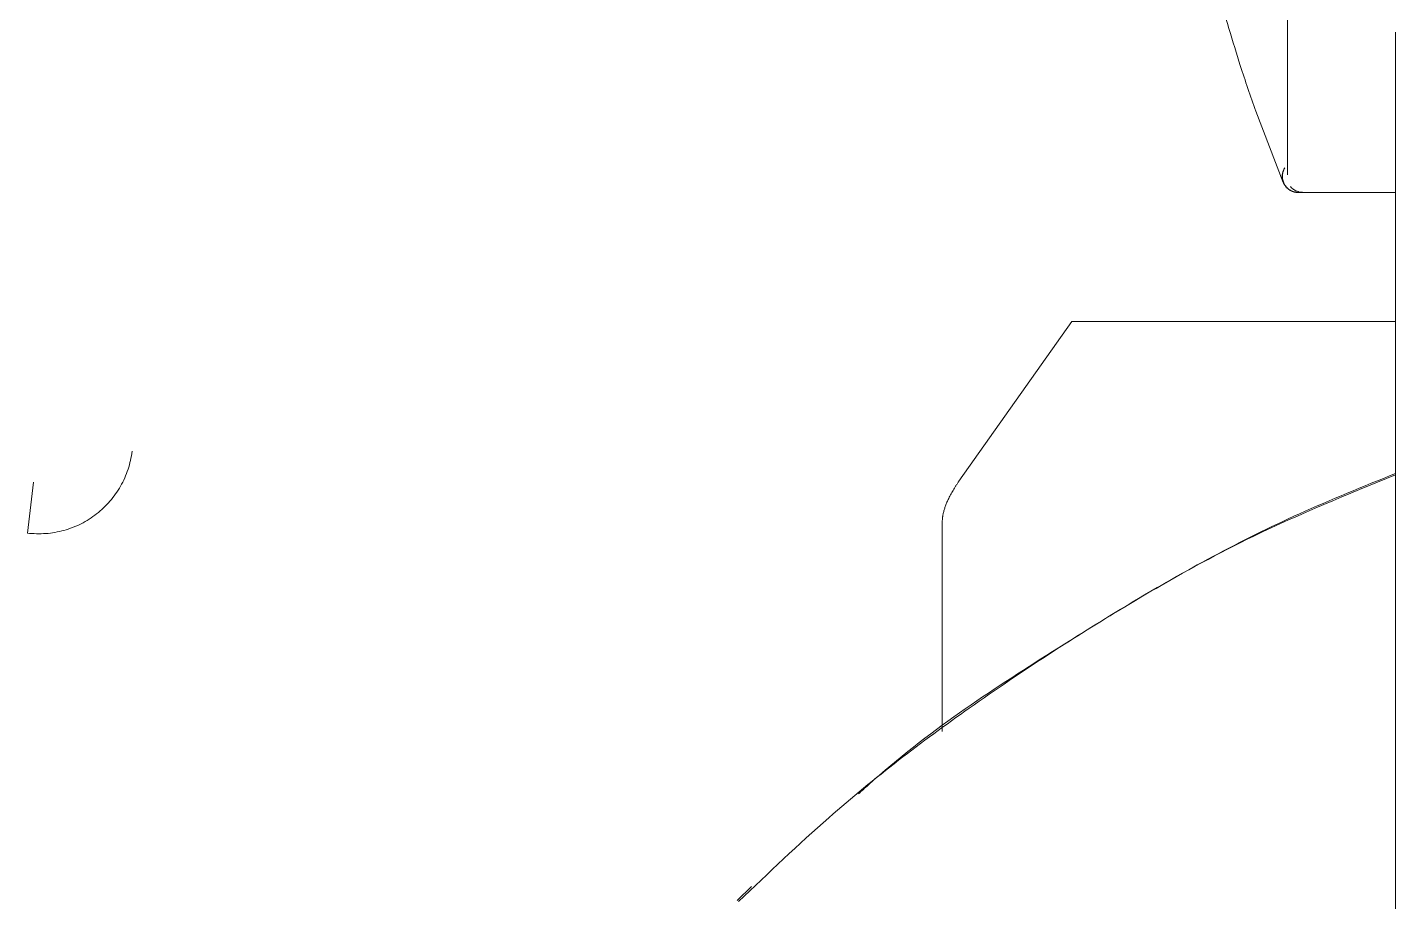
# Model space of a CAD drawing. Header units: millimetres. Extents: x -159872 to 386485, y -250577 to 158966.
# Drawn here: x 158790.13 to 158815.43, y 15184.94 to 15201.1 of the extents above; entities that cross this region are included whole.
import ezdxf

# ---------------------------------------------------------------- set-up
doc = ezdxf.new("R2010")
doc.units = ezdxf.units.MM
doc.layers.add('LDS-equipment-kitchen equipment', color=3, linetype='Continuous', lineweight=13)

# ---------------------------------------------------------------- blocks, each defined once
blk = doc.blocks.new('Group-350')
at = {"layer": 'LDS-equipment-kitchen equipment'}
for points in [[(98139.912, 51655.893, 0), (98139.912, 51660.564, 0)], [(98141.912, 51658.529, 0), (98141.912, 51081.89, 0)], [(98139.835, 51655.751, 0), (98139.33, 51657.066, 0)], [(98140.083, 51655.566, 0), (98140.078, 51655.566, 0), (98140.073, 51655.567, 0), (98140.068, 51655.568, 0), (98140.063, 51655.569, 0), (98140.058, 51655.569, 0), (98140.053, 51655.57, 0), (98140.048, 51655.571, 0), (98140.043, 51655.573, 0), (98140.038, 51655.574, 0), (98140.033, 51655.575, 0), (98140.028, 51655.577, 0), (98140.023, 51655.578, 0), (98140.019, 51655.58, 0), (98140.014, 51655.581, 0), (98140.009, 51655.583, 0), (98140.004, 51655.585, 0), (98140, 51655.587, 0), (98139.995, 51655.589, 0), (98139.99, 51655.591, 0), (98139.986, 51655.593, 0), (98139.981, 51655.595, 0), (98139.976, 51655.597, 0), (98139.972, 51655.599, 0), (98139.968, 51655.602, 0), (98139.963, 51655.604, 0), (98139.959, 51655.607, 0), (98139.954, 51655.61, 0), (98139.95, 51655.612, 0), (98139.946, 51655.615, 0), (98139.942, 51655.618, 0), (98139.938, 51655.621, 0), (98139.933, 51655.624, 0), (98139.929, 51655.627, 0), (98139.925, 51655.63, 0), (98139.922, 51655.633, 0), (98139.918, 51655.637, 0), (98139.914, 51655.64, 0), (98139.91, 51655.643, 0), (98139.906, 51655.647, 0), (98139.903, 51655.65, 0), (98139.899, 51655.654, 0), (98139.896, 51655.658, 0), (98139.892, 51655.661, 0), (98139.889, 51655.665, 0), (98139.885, 51655.669, 0), (98139.882, 51655.673, 0), (98139.879, 51655.677, 0), (98139.876, 51655.681, 0), (98139.873, 51655.685, 0), (98139.87, 51655.689, 0), (98139.867, 51655.693, 0), (98139.864, 51655.697, 0), (98139.861, 51655.701, 0), (98139.858, 51655.706, 0), (98139.856, 51655.71, 0), (98139.853, 51655.714, 0), (98139.851, 51655.719, 0), (98139.848, 51655.723, 0), (98139.846, 51655.728, 0), (98139.844, 51655.732, 0), (98139.841, 51655.737, 0), (98139.839, 51655.741, 0), (98139.837, 51655.746, 0), (98139.835, 51655.751, 0)], [(98140.116, 51655.585, 0), (98140.056, 51655.593, 0)], [(98140.113, 51655.564, 0), (98140.112, 51655.564, 0), (98140.112, 51655.564, 0), (98140.111, 51655.564, 0), (98140.111, 51655.564, 0), (98140.111, 51655.564, 0), (98140.11, 51655.564, 0), (98140.11, 51655.564, 0), (98140.109, 51655.564, 0), (98140.109, 51655.564, 0), (98140.108, 51655.564, 0), (98140.108, 51655.564, 0), (98140.107, 51655.564, 0), (98140.107, 51655.564, 0), (98140.106, 51655.564, 0), (98140.106, 51655.564, 0), (98140.105, 51655.564, 0), (98140.105, 51655.564, 0), (98140.104, 51655.564, 0), (98140.104, 51655.564, 0), (98140.104, 51655.564, 0), (98140.103, 51655.564, 0), (98140.103, 51655.564, 0), (98140.102, 51655.565, 0), (98140.102, 51655.565, 0), (98140.101, 51655.565, 0), (98140.101, 51655.565, 0), (98140.1, 51655.565, 0), (98140.1, 51655.565, 0), (98140.099, 51655.565, 0), (98140.099, 51655.565, 0), (98140.098, 51655.565, 0), (98140.098, 51655.565, 0), (98140.097, 51655.565, 0), (98140.097, 51655.565, 0), (98140.096, 51655.565, 0), (98140.096, 51655.565, 0), (98140.096, 51655.565, 0), (98140.095, 51655.565, 0), (98140.095, 51655.565, 0), (98140.094, 51655.565, 0), (98140.094, 51655.565, 0), (98140.093, 51655.565, 0), (98140.093, 51655.565, 0), (98140.092, 51655.565, 0), (98140.092, 51655.565, 0), (98140.091, 51655.565, 0), (98140.091, 51655.565, 0), (98140.09, 51655.565, 0), (98140.09, 51655.565, 0), (98140.089, 51655.565, 0), (98140.089, 51655.565, 0), (98140.089, 51655.565, 0), (98140.088, 51655.565, 0), (98140.088, 51655.565, 0), (98140.087, 51655.565, 0), (98140.087, 51655.565, 0), (98140.086, 51655.566, 0), (98140.086, 51655.566, 0), (98140.085, 51655.566, 0), (98140.085, 51655.566, 0), (98140.084, 51655.566, 0), (98140.084, 51655.566, 0), (98140.083, 51655.566, 0), (98140.083, 51655.566, 0)], [(98140.184, 51655.564, 0), (98141.912, 51655.564, 0)], [(98133.839, 51650.227, 0), (98135.925, 51653.177, 0)], [(98141.912, 51653.177, 0), (98135.925, 51653.177, 0)], [(98118.55, 51650.779, 0), (98118.544, 51650.737, 0), (98118.538, 51650.695, 0), (98118.53, 51650.653, 0), (98118.521, 51650.612, 0), (98118.511, 51650.57, 0), (98118.5, 51650.529, 0), (98118.488, 51650.488, 0), (98118.476, 51650.447, 0), (98118.462, 51650.407, 0), (98118.447, 51650.367, 0), (98118.431, 51650.327, 0), (98118.414, 51650.288, 0), (98118.397, 51650.249, 0), (98118.378, 51650.211, 0), (98118.358, 51650.173, 0), (98118.338, 51650.136, 0), (98118.316, 51650.099, 0), (98118.294, 51650.063, 0), (98118.271, 51650.027, 0), (98118.247, 51649.992, 0), (98118.222, 51649.957, 0), (98118.196, 51649.923, 0), (98118.169, 51649.89, 0), (98118.142, 51649.858, 0), (98118.114, 51649.826, 0), (98118.085, 51649.794, 0), (98118.055, 51649.764, 0), (98118.024, 51649.734, 0), (98117.993, 51649.705, 0), (98117.961, 51649.677, 0), (98117.929, 51649.649, 0), (98117.895, 51649.623, 0), (98117.862, 51649.597, 0), (98117.827, 51649.572, 0), (98117.792, 51649.548, 0), (98117.756, 51649.524, 0), (98117.72, 51649.502, 0), (98117.683, 51649.481, 0), (98117.646, 51649.46, 0), (98117.608, 51649.44, 0), (98117.57, 51649.422, 0), (98117.531, 51649.404, 0), (98117.492, 51649.387, 0), (98117.452, 51649.371, 0), (98117.412, 51649.356, 0), (98117.372, 51649.342, 0), (98117.331, 51649.33, 0), (98117.29, 51649.318, 0), (98117.249, 51649.307, 0), (98117.208, 51649.297, 0), (98117.166, 51649.288, 0), (98117.124, 51649.28, 0), (98117.082, 51649.273, 0), (98117.04, 51649.268, 0), (98116.997, 51649.263, 0), (98116.955, 51649.259, 0), (98116.912, 51649.257, 0), (98116.87, 51649.255, 0), (98116.827, 51649.255, 0), (98116.785, 51649.255, 0), (98116.742, 51649.257, 0), (98116.7, 51649.259, 0), (98116.657, 51649.263, 0), (98116.615, 51649.267, 0)], [(98116.73, 51650.21, 0), (98116.615, 51649.267, 0)], [(98133.531, 51649.484, 0), (98133.531, 51645.642, 0)], [(98133.531, 51645.602, 0), (98133.531, 51649.484, 0)], [(98130, 51642.733, 0), (98129.738, 51642.475, 0)], [(98130, 51642.733, 0), (98129.738, 51642.475, 0)]]:
    blk.add_polyline3d(points, dxfattribs=at)
for points, knots in [([(98139.04, 51657.909), (98138.903, 51658.354), (98138.626, 51659.256), (98138.148, 51660.906), (98137.982, 51662.066), (98137.962, 51662.202)], [0, 0, 0, 0, 0.462543, 0.936803, 1, 1, 1, 1]), ([(98139.33, 51657.066), (98139.28, 51657.206), (98139.18, 51657.487), (98139.086, 51657.768), (98139.04, 51657.909)], [0, 0, 0, 0, 0.499999, 1, 1, 1, 1]), ([(98139.863, 51656.022), (98139.85, 51655.996), (98139.825, 51655.946), (98139.815, 51655.861), (98139.827, 51655.778), (98139.862, 51655.701), (98139.914, 51655.637), (98139.979, 51655.594), (98140.045, 51655.57), (98140.087, 51655.566), (98140.105, 51655.564)], [0, 0, 0, 0, 0.137192, 0.268668, 0.400151, 0.535507, 0.667486, 0.794181, 0.907919, 1, 1, 1, 1]), ([(98140.189, 51655.568), (98140.178, 51655.568), (98140.144, 51655.568), (98140.087, 51655.585), (98140.021, 51655.618), (98139.986, 51655.654), (98139.968, 51655.672)], [0, 0, 0, 0, 0.132167, 0.407041, 0.698878, 1, 1, 1, 1]), ([(98140.184, 51655.564), (98140.174, 51655.564), (98140.156, 51655.564), (98140.126, 51655.564), (98140.113, 51655.564)], [0, 0, 0, 0, 0.56875, 1, 1, 1, 1]), ([(98129.764, 51642.455), (98130.318, 51642.985), (98131.719, 51644.325), (98134.114, 51646.141), (98136.985, 51648.002), (98139.568, 51649.423), (98141.312, 51650.127), (98141.912, 51650.37)], [0, 0, 0, 0, 0.147282, 0.37205, 0.621958, 0.86984, 1, 1, 1, 1]), ([(98129.764, 51642.455), (98130.318, 51642.985), (98131.719, 51644.325), (98134.114, 51646.141), (98136.985, 51648.002), (98139.568, 51649.423), (98141.312, 51650.127), (98141.912, 51650.37)], [0, 0, 0, 0, 0.147282, 0.37205, 0.621958, 0.86984, 1, 1, 1, 1]), ([(98141.912, 51650.347), (98141.025, 51649.983), (98138.75, 51649.053), (98135.604, 51647.121), (98133.206, 51645.563), (98132.042, 51644.501), (98131.981, 51644.446)], [0, 0, 0, 0, 0.241037, 0.617439, 0.980063, 1, 1, 1, 1]), ([(98141.912, 51650.347), (98141.025, 51649.983), (98138.75, 51649.053), (98135.604, 51647.121), (98133.206, 51645.563), (98132.042, 51644.501), (98131.981, 51644.446)], [0, 0, 0, 0, 0.241037, 0.617439, 0.980063, 1, 1, 1, 1])]:
    blk.add_open_spline(points, degree=3, knots=knots, dxfattribs=at)
blk.add_open_spline([(98139.863, 51656.022), (98139.851, 51656.001), (98139.827, 51655.96), (98139.813, 51655.889), (98139.813, 51655.818), (98139.828, 51655.773), (98139.835, 51655.751)], degree=3, dxfattribs=at)
for points in [[(98133.839, 51650.227), (98133.639, 51649.945), (98133.531, 51649.684), (98133.531, 51649.484)], [(98133.531, 51649.484), (98133.531, 51649.684), (98133.639, 51649.945), (98133.839, 51650.227)]]:
    blk.add_rational_spline(points, [1, 0.949253021674, 0.949253021674, 1], degree=3, dxfattribs=at)
blk = doc.blocks.new('Group-410')
at = {"layer": 'LDS-equipment-kitchen equipment'}
blk.add_blockref('Group-350', (0, 0), dxfattribs=at)

msp = doc.modelspace()

# ---------------------------------------------------------------- block references
at = {"layer": 'LDS-equipment-kitchen equipment', "color": 7}
msp.add_blockref('Group-410', (60673.51323, -36457.51522), dxfattribs=at)

doc.saveas('drawing.dxf')
